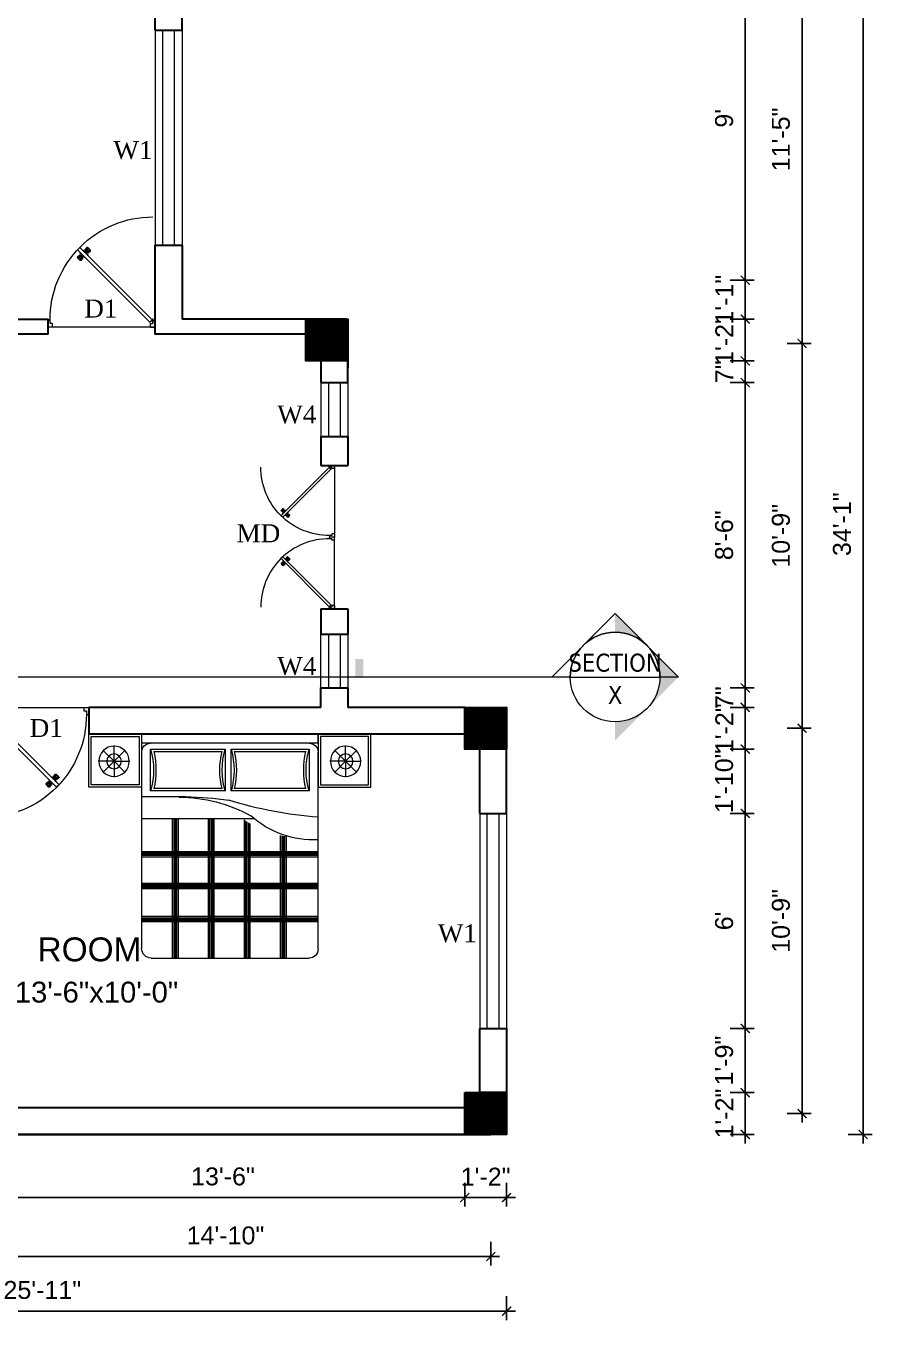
# Model space of a CAD drawing. Header units: inches. Extents: x 2681 to 17714, y 9074 to 11852.
# Drawn here: x 3156 to 3439.3, y 10664.3 to 11097.6 of the extents above; entities that cross this region are included whole.
import ezdxf
from ezdxf.enums import TextEntityAlignment as Align

# ---------------------------------------------------------------- set-up
doc = ezdxf.new("R2010")
doc.units = ezdxf.units.IN
doc.header["$MEASUREMENT"] = 0
doc.linetypes.add('HIDDEN2', pattern=[0.1875, 0.125, -0.0625])
for name, color, linetype, lineweight in [('A-FURN', 9, 'Continuous', 5), ('hatch-.09', 8, 'Continuous', 9), ('Label', 7, 'Continuous', 13), ('ns_DIMS', 1, 'Continuous', 0), ('ns_DIMS @ 1', 1, 'Continuous', 0), ('ns_TEXT', 7, 'Continuous', 13), ('PUERTAS', 7, 'Continuous', 9), ('Text', 7, 'Continuous', 13), ('WALL', 12, 'Continuous', 30), ('wall2', 1, 'Continuous', 15), ('windoow', 4, 'Continuous', 5)]:
    doc.layers.add(name, color=color, linetype=linetype, lineweight=lineweight)
doc.layers.add('furniture', color=253, linetype='Continuous')
doc.styles.add('arial 1000', font='arial.ttf')
doc.styles.add('dim', font='arial.ttf', dxfattribs={"height": 7})
doc.styles.get("Standard").update_dxf_attribs({"font": 'arial.ttf'})
doc.styles.add('Tahoma', font='tahoma.ttf')
doc.dimstyles.new("1-8'", dxfattribs={"dimtxt": 6, "dimasz": 3, "dimexe": 3, "dimexo": 6, "dimgap": 4, "dimtad": 1, "dimdec": 0, "dimzin": 0, "dimdsep": 46, "dimlunit": 4, "dimtxsty": 'arial 1000', "dimblk": 'ARCHTICK', "dimcen": 8, "dimdle": 3, "dimclrt": 7, "dimazin": 0, "dimtfac": 1, "dimtdec": 0, "dimtix": 1, "dimtmove": 2, "dimatfit": 3, "dimfxl": 5, "dimfxlon": 1, "dimarcsym": 0})

# ---------------------------------------------------------------- blocks, each defined once
blk = doc.blocks.new('A$C3AED30AC')
at = {"layer": 'A-FURN', "color": 147, "linetype": 'ByBlock'}
for p, q in [((0, 1532), (0, 1982)), ((0, 1982), (450, 1982)), ((450, 1982), (1950, 1982)), ((450, 1982), (450, 1532)), ((450, 1906), (450, 1982)), ((1950, 1982), (1950, 1532)), ((2400, 1982), (1950, 1982)), ((2400, 1532), (2400, 1982)), ((450, 1906), (1950, 1906)), ((450, 155), (450, 1830)), ((1950, 1830), (1950, 159)), ((450, 1532), (0, 1532)), ((1950, 1532), (2400, 1532)), ((1870, 79), (526, 79))]:
    blk.add_line(p, q, dxfattribs=at)
at = {"layer": 'A-FURN', "color": 8}
for p, q in [((20, 1552), (20, 1962)), ((20, 1962), (430, 1962)), ((430, 1962), (430, 1552)), ((1970, 1962), (1970, 1552)), ((2380, 1962), (1970, 1962)), ((2380, 1552), (2380, 1962)), ((430, 1552), (20, 1552)), ((1970, 1552), (2380, 1552))]:
    blk.add_line(p, q, dxfattribs=at)
at = {"layer": 'A-FURN', "color": 5, "linetype": 'ByBlock'}
for p, q in [((216, 1752), (216, 1887)), ((2184, 1752), (2184, 1887)), ((216, 1752), (121, 1847)), ((216, 1752), (311, 1847)), ((526, 1855), (526, 1500)), ((1189, 1855), (526, 1855)), ((1189, 1500), (1189, 1855)), ((1873, 1855), (1240, 1855)), ((1240, 1855), (1240, 1500)), ((1873, 1500), (1873, 1855)), ((2184, 1752), (2089, 1847)), ((2184, 1752), (2279, 1847)), ((216, 1752), (82, 1752)), ((216, 1752), (121, 1657)), ((216, 1752), (216, 1752)), ((216, 1752), (216, 1752)), ((216, 1752), (216, 1752)), ((216, 1752), (350, 1752)), ((216, 1752), (216, 1618)), ((216, 1752), (311, 1657)), ((2184, 1752), (2049, 1752)), ((2184, 1752), (2089, 1657)), ((2184, 1752), (2318, 1752)), ((2184, 1752), (2184, 1752)), ((2184, 1752), (2184, 1752)), ((2184, 1752), (2184, 1752)), ((2184, 1752), (2279, 1657)), ((2184, 1752), (2184, 1618)), ((526, 1500), (1189, 1500)), ((1240, 1500), (1873, 1500)), ((1574, 1449), (1950, 1449)), ((996, 1264), (1950, 1264))]:
    blk.add_line(p, q, dxfattribs=at)
at = {"layer": 'A-FURN', "color": 9}
for p, q in [((1163, 1835), (552, 1835)), ((1847, 1835), (1266, 1835)), ((552, 1520), (1163, 1520)), ((1266, 1520), (1847, 1520))]:
    blk.add_line(p, q, dxfattribs=at)
at = {"layer": 'A-FURN', "color": 8, "linetype": 'Continuous'}
for p, q in [((1030, 1223), (1030, 79)), ((1042, 1230), (1042, 79)), ((1054, 1237), (1054, 79)), ((1067, 1245), (1067, 79)), ((1079, 1253), (1079, 79)), ((1335, 1264), (1335, 79)), ((1347, 1264), (1347, 79)), ((1359, 1264), (1359, 79)), ((1372, 1264), (1372, 79)), ((1384, 1264), (1384, 79)), ((1640, 1264), (1640, 79)), ((1652, 1264), (1652, 79)), ((1664, 1264), (1664, 79)), ((1677, 1264), (1677, 79)), ((1689, 1264), (1689, 79)), ((722, 1115), (722, 79)), ((734, 1115), (734, 79)), ((746, 1115), (746, 79)), ((759, 1117), (759, 79)), ((771, 1120), (771, 79)), ((450, 983), (1950, 983)), ((450, 971), (1950, 971)), ((450, 959), (1950, 959)), ((450, 950), (1950, 950)), ((450, 938), (1950, 938)), ((450, 713), (1950, 713)), ((450, 701), (1950, 701)), ((450, 689), (1950, 689)), ((450, 680), (1950, 680)), ((450, 668), (1950, 668)), ((450, 431), (1950, 431)), ((450, 419), (1950, 419)), ((450, 407), (1950, 407)), ((450, 398), (1950, 398)), ((450, 386), (1950, 386))]:
    blk.add_line(p, q, dxfattribs=at)
at = {"layer": 'A-FURN', "color": 5, "linetype": 'ByBlock'}
for centre, radius in [((216, 1752), 129), ((2184, 1752), 129), ((216, 1752), 62.8), ((2184, 1752), 62.8)]:
    blk.add_circle(centre, radius, dxfattribs=at)
at = {"layer": 'A-FURN', "color": 147, "linetype": 'ByBlock'}
for centre, radius, start, end in [((526, 1830), 76.2, 90, 180), ((1873, 1830), 76.2, 0, 90), ((526, 155), 76.2, 180, 270), ((1870, 159), 80, 270, 0)]:
    blk.add_arc(centre, radius, start, end, dxfattribs=at)
at = {"layer": 'A-FURN', "color": 5, "linetype": 'ByBlock'}
for centre, radius, start, end in [((-83, 1677), 635, 343.7398, 16.2602), ((1799, 1677), 635, 163.7398, 196.2602), ((630, 1677), 635, 343.7398, 16.2602), ((2483, 1677), 635, 163.7398, 196.2602), ((1639, 177), 1271, 90.3564, 119.0389), ((1573, -870), 2319, 89.9801, 99.0312), ((194, 4689), 3422, 274.2889, 287.25), ((485, 1886), 803, 267.4969, 311.9132)]:
    blk.add_arc(centre, radius, start, end, dxfattribs=at)
at = {"layer": 'A-FURN', "color": 9}
for centre, start, end in [((-83, 1677), 346.0594, 13.9406), ((1799, 1677), 166.0594, 193.9406), ((630, 1677), 346.0594, 13.9406), ((2483, 1677), 166.0594, 193.9406)]:
    blk.add_arc(centre, 655, start, end, dxfattribs=at)
blk = doc.blocks.new('3ft')
at = {"layer": 'PUERTAS', "color": 2}
for p, q in [((1.01, 2.52), (25.23, 26.74)), ((21.99, 26.11), (21.98, 26.13)), ((26.05, 25.92), (25.23, 26.74)), ((26.05, 25.92), (1.77, 1.64)), ((25.42, 22.68), (25.43, 22.67)), ((0, 2.4), (0, 0)), ((0.72, 2.4), (0, 2.4)), ((1.6, 0), (0, 0)), ((0.72, 1.52), (0.72, 2.44)), ((0.8, 1.52), (0.72, 1.52)), ((0.8, 1.52), (0.8, 2.41)), ((0.8, 1.2), (0.8, 1.52)), ((1.6, 1.2), (0.8, 1.2)), ((1.57, 1.84), (0.94, 2.47)), ((1.63, 1.89), (0.97, 2.55)), ((1.63, 1.89), (1.57, 1.84)), ((1.77, 1.64), (1.57, 1.84)), ((1.6, 0), (1.6, 1.2)), ((34.4, 0), (34.4, 1.2)), ((34.4, 1.2), (35.2, 1.2)), ((34.4, 0), (36, 0)), ((35.2, 1.2), (35.2, 2.4)), ((35.2, 2.4), (36, 2.4)), ((36, 0), (36, 2.4))]:
    blk.add_line(p, q, dxfattribs=at)
at = {"layer": 'PUERTAS', "color": 1}
for p, q in [((21.67, 25.73), (22.17, 26.23)), ((21.7, 25.82), (22.14, 26.26)), ((22.58, 26.7), (22.14, 26.26)), ((22.67, 26.73), (22.17, 26.23)), ((22.61, 26.67), (22.58, 26.7)), ((23.45, 25.91), (22.79, 26.73)), ((22.49, 24.95), (21.67, 25.61)), ((21.73, 25.79), (21.7, 25.82)), ((22.6, 24.96), (23.02, 25.38)), ((22.61, 24.25), (22.92, 24.72)), ((22.62, 24.13), (22.61, 24.14)), ((22.7, 25.07), (22.71, 25.06)), ((22.82, 25.06), (23.08, 25.32)), ((22.94, 24.95), (22.83, 25.07)), ((22.92, 24.72), (22.92, 24.72)), ((22.93, 24.94), (23.19, 25.21)), ((22.93, 24.84), (22.93, 24.83)), ((23.44, 25.81), (23.02, 25.38)), ((23.34, 25.58), (23.08, 25.32)), ((23.46, 25.47), (23.19, 25.21)), ((23.33, 25.7), (23.34, 25.69)), ((23.45, 25.46), (23.33, 25.57)), ((23.44, 23.31), (23.45, 23.3)), ((23.56, 23.3), (24.03, 23.61)), ((23.57, 25.47), (23.57, 25.47)), ((24.15, 25.79), (23.68, 25.48)), ((23.68, 25.48), (23.68, 25.48)), ((24.03, 23.61), (24.03, 23.62)), ((24.14, 23.62), (24.14, 23.62)), ((24.25, 23.62), (24.51, 23.89)), ((24.27, 25.78), (24.26, 25.79)), ((24.26, 23.29), (24.69, 23.71)), ((24.26, 23.63), (24.37, 23.52)), ((24.26, 23.18), (24.92, 22.37)), ((24.37, 23.52), (24.63, 23.77)), ((24.37, 23.4), (24.37, 23.4)), ((24.78, 24.15), (24.51, 23.89)), ((24.89, 24.03), (24.63, 23.77)), ((25.11, 24.14), (24.69, 23.71)), ((24.77, 24.14), (24.88, 24.03)), ((24.79, 24.38), (24.78, 24.37)), ((24.78, 24.26), (24.78, 24.26)), ((25.1, 24.84), (24.79, 24.38)), ((25, 24.03), (25, 24.03)), ((25.04, 22.36), (25.54, 22.86)), ((25.09, 24.96), (25.1, 24.95)), ((25.1, 22.42), (25.13, 22.39)), ((25.13, 22.39), (25.57, 22.83)), ((25.22, 24.14), (26.03, 23.48)), ((26.04, 23.37), (25.54, 22.86)), ((26.01, 23.27), (25.57, 22.83)), ((25.98, 23.3), (26.01, 23.27))]:
    blk.add_line(p, q, dxfattribs=at)
at = {"layer": 'PUERTAS', "color": 8}
for p, q in [((22.13, 26.28), (21.98, 26.13)), ((22.88, 25.24), (22.01, 26.06)), ((22.13, 26.28), (22.27, 26.42)), ((22.29, 26.41), (22.27, 26.42)), ((23.16, 25.52), (22.34, 26.39)), ((23.3, 25.66), (22.5, 26.56)), ((23.41, 25.77), (22.65, 26.71)), ((23.46, 25.83), (22.72, 26.75)), ((22.57, 24.94), (21.65, 25.68)), ((22.63, 24.99), (21.69, 25.75)), ((22.74, 25.1), (21.84, 25.9)), ((22.69, 24.32), (23.02, 24.83)), ((22.95, 24.96), (22.84, 25.07)), ((22.98, 24.99), (22.86, 25.1)), ((23.03, 25.04), (22.91, 25.15)), ((22.91, 24.53), (23.1, 24.91)), ((23.11, 25.12), (22.99, 25.23)), ((23.13, 24.76), (23.18, 24.99)), ((23.28, 25.3), (23.17, 25.41)), ((23.36, 25.37), (23.25, 25.49)), ((23.31, 24.94), (23.28, 25.08)), ((23.41, 25.43), (23.3, 25.54)), ((23.46, 25.09), (23.32, 25.13)), ((23.44, 25.45), (23.33, 25.56)), ((23.64, 25.27), (23.41, 25.22)), ((23.87, 25.49), (23.49, 25.3)), ((24.08, 25.71), (23.57, 25.38)), ((23.63, 23.38), (24.14, 23.72)), ((23.84, 23.6), (24.22, 23.79)), ((24.07, 23.82), (24.3, 23.88)), ((24.25, 24), (24.39, 23.97)), ((24.25, 23.26), (24.99, 22.34)), ((24.27, 23.64), (24.38, 23.53)), ((24.3, 23.67), (24.41, 23.56)), ((24.3, 23.32), (25.06, 22.38)), ((24.35, 23.72), (24.46, 23.61)), ((24.4, 24.15), (24.43, 24.01)), ((24.41, 23.43), (25.2, 22.53)), ((24.43, 23.8), (24.54, 23.69)), ((24.58, 24.33), (24.52, 24.1)), ((24.55, 23.57), (25.37, 22.7)), ((24.6, 23.97), (24.72, 23.86)), ((24.8, 24.56), (24.61, 24.18)), ((25.02, 24.77), (24.68, 24.26)), ((24.68, 24.05), (24.79, 23.94)), ((24.73, 24.1), (24.85, 23.99)), ((24.76, 24.13), (24.87, 24.02)), ((24.83, 23.85), (25.7, 23.03)), ((24.97, 23.99), (25.87, 23.2)), ((25.08, 24.1), (26.02, 23.34)), ((25.14, 24.15), (26.06, 23.41)), ((25.58, 22.82), (25.43, 22.67)), ((25.58, 22.82), (25.73, 22.97)), ((25.72, 22.98), (25.73, 22.97)), ((0, 0), (36, 0))]:
    blk.add_line(p, q, dxfattribs=at)
at = {"layer": 'PUERTAS', "color": 2}
for radius in [0.155, 0.0752]:
    blk.add_circle((0.82, 2.56), radius, dxfattribs=at)
at = {"layer": 'PUERTAS', "color": 8}
blk.add_arc((0.82, 2.56), 34.38, 359.7285, 90.0333, dxfattribs=at)
at = {"layer": 'PUERTAS', "color": 1}
for centre, start, end in [((22.73, 26.68), 38.9236, 135), ((22.54, 25.01), 231.0764, 315), ((22.67, 24.2), 135, 225), ((22.77, 25.12), 225, 315), ((22.99, 24.89), 135, 219.7428), ((22.87, 24.78), 315, 39.7428), ((23.28, 25.63), 315, 45), ((23.39, 25.86), 315, 38.9236), ((23.51, 23.36), 225, 315), ((23.51, 25.41), 50.2572, 135), ((23.62, 25.53), 230.2572, 315), ((24.09, 23.56), 50.2572, 135), ((24.2, 23.68), 230.2572, 315), ((24.2, 25.73), 45, 135), ((24.32, 23.23), 135, 218.9236), ((24.42, 23.46), 135, 225), ((24.84, 24.31), 135, 219.7428), ((24.72, 24.21), 315, 39.7428), ((24.94, 23.98), 45, 135), ((24.98, 22.42), 218.9236, 315), ((25.04, 24.89), 315, 45), ((25.17, 24.08), 51.0764, 135), ((25.98, 23.42), 315, 51.0764)]:
    blk.add_arc(centre, 0.08, start, end, dxfattribs=at)
blk = doc.blocks.new('*U19')
at = {"color": 3}
blk.add_blockref('3ft', (0, 0), dxfattribs=at)
blk = doc.blocks.new('2ft6in')
at = {"layer": 'PUERTAS', "color": 2}
for p, q in [((0.84, 2.1), (21.02, 22.28)), ((18.33, 21.76), (18.31, 21.77)), ((21.71, 21.6), (21.02, 22.28)), ((21.71, 21.6), (1.47, 1.37)), ((21.18, 18.9), (21.2, 18.89)), ((0, 2), (0, 0)), ((0.6, 2), (0, 2)), ((1.33, 0), (0, 0)), ((0.6, 1.26), (0.6, 2.04)), ((0.67, 1.26), (0.6, 1.26)), ((0.67, 1.26), (0.67, 2.01)), ((0.67, 1), (0.67, 1.26)), ((1.33, 1), (0.67, 1)), ((1.31, 1.53), (0.79, 2.06)), ((1.36, 1.58), (0.81, 2.12)), ((1.36, 1.58), (1.31, 1.53)), ((1.47, 1.37), (1.31, 1.53)), ((1.33, 0), (1.33, 1)), ((28.67, 0), (28.67, 1)), ((28.67, 1), (29.33, 1)), ((28.67, 0), (30, 0)), ((29.33, 1), (29.33, 2)), ((29.33, 2), (30, 2)), ((30, 0), (30, 2))]:
    blk.add_line(p, q, dxfattribs=at)
at = {"layer": 'PUERTAS', "color": 1}
for p, q in [((18.06, 21.44), (18.48, 21.86)), ((18.08, 21.51), (18.45, 21.88)), ((18.82, 22.25), (18.45, 21.88)), ((18.9, 22.28), (18.48, 21.86)), ((18.84, 22.23), (18.82, 22.25)), ((19.54, 21.59), (18.99, 22.27)), ((18.74, 20.79), (18.06, 21.34)), ((18.11, 21.49), (18.08, 21.51)), ((18.83, 20.8), (19.18, 21.15)), ((18.84, 20.21), (19.1, 20.6)), ((18.85, 20.11), (18.84, 20.12)), ((18.92, 20.89), (18.93, 20.88)), ((19.02, 20.88), (19.24, 21.1)), ((19.12, 20.8), (19.03, 20.89)), ((19.1, 20.7), (19.11, 20.69)), ((19.1, 20.6), (19.1, 20.6)), ((19.11, 20.79), (19.33, 21.01)), ((19.54, 21.5), (19.18, 21.15)), ((19.45, 21.31), (19.24, 21.1)), ((19.55, 21.22), (19.33, 21.01)), ((19.45, 21.41), (19.45, 21.41)), ((19.54, 21.22), (19.45, 21.31)), ((19.53, 19.43), (19.54, 19.42)), ((19.64, 21.23), (19.64, 21.23)), ((19.64, 19.42), (20.02, 19.67)), ((19.74, 21.24), (19.73, 21.23)), ((20.12, 21.49), (19.74, 21.24)), ((20.02, 19.67), (20.03, 19.68)), ((20.12, 19.68), (20.12, 19.68)), ((20.21, 19.69), (20.43, 19.9)), ((20.22, 21.48), (20.22, 21.49)), ((20.22, 19.41), (20.57, 19.76)), ((20.22, 19.69), (20.31, 19.6)), ((20.22, 19.32), (20.76, 18.64)), ((20.31, 19.6), (20.52, 19.81)), ((20.31, 19.5), (20.31, 19.5)), ((20.65, 20.12), (20.43, 19.9)), ((20.74, 20.03), (20.52, 19.81)), ((20.93, 20.11), (20.57, 19.76)), ((20.64, 20.11), (20.73, 20.02)), ((20.66, 20.31), (20.65, 20.31)), ((20.65, 20.21), (20.65, 20.22)), ((20.91, 20.7), (20.66, 20.31)), ((20.84, 20.02), (20.83, 20.03)), ((20.86, 18.63), (21.28, 19.05)), ((20.91, 20.8), (20.91, 20.79)), ((20.91, 18.68), (20.94, 18.66)), ((20.94, 18.66), (21.31, 19.03)), ((21.02, 20.12), (21.7, 19.57)), ((21.7, 19.47), (21.28, 19.05)), ((21.67, 19.4), (21.31, 19.03)), ((21.65, 19.42), (21.67, 19.4))]:
    blk.add_line(p, q, dxfattribs=at)
at = {"layer": 'PUERTAS', "color": 8}
for p, q in [((18.44, 21.9), (18.31, 21.77)), ((19.07, 21.03), (18.34, 21.72)), ((18.44, 21.9), (18.56, 22.02)), ((18.58, 22.01), (18.56, 22.02)), ((19.3, 21.26), (18.61, 22)), ((19.42, 21.38), (18.75, 22.14)), ((19.51, 21.48), (18.88, 22.26)), ((19.55, 21.53), (18.93, 22.3)), ((18.81, 20.78), (18.04, 21.4)), ((18.86, 20.83), (18.08, 21.46)), ((18.95, 20.92), (18.2, 21.58)), ((18.91, 20.27), (19.19, 20.69)), ((19.13, 20.8), (19.03, 20.9)), ((19.15, 20.82), (19.05, 20.92)), ((19.09, 20.44), (19.25, 20.76)), ((19.19, 20.87), (19.1, 20.96)), ((19.25, 20.93), (19.16, 21.02)), ((19.28, 20.63), (19.32, 20.83)), ((19.4, 21.08), (19.31, 21.17)), ((19.47, 21.15), (19.38, 21.24)), ((19.43, 20.78), (19.4, 20.9)), ((19.51, 21.19), (19.42, 21.28)), ((19.55, 20.91), (19.43, 20.94)), ((19.53, 21.21), (19.44, 21.3)), ((19.7, 21.06), (19.51, 21.01)), ((19.89, 21.24), (19.58, 21.08)), ((20.07, 21.42), (19.64, 21.15)), ((19.69, 19.49), (20.12, 19.76)), ((19.87, 19.67), (20.18, 19.83)), ((20.06, 19.85), (20.25, 19.9)), ((20.21, 20), (20.33, 19.97)), ((20.21, 19.38), (20.83, 18.61)), ((20.23, 19.7), (20.32, 19.61)), ((20.25, 19.72), (20.34, 19.63)), ((20.25, 19.43), (20.88, 18.65)), ((20.29, 19.76), (20.38, 19.67)), ((20.33, 20.13), (20.36, 20.01)), ((20.34, 19.53), (21, 18.77)), ((20.36, 19.83), (20.45, 19.74)), ((20.48, 20.28), (20.44, 20.08)), ((20.46, 19.64), (21.14, 18.91)), ((20.5, 19.98), (20.6, 19.89)), ((20.67, 20.47), (20.51, 20.15)), ((20.85, 20.64), (20.57, 20.22)), ((20.57, 20.04), (20.66, 19.95)), ((20.61, 20.09), (20.7, 19.99)), ((20.63, 20.11), (20.72, 20.01)), ((20.69, 19.87), (21.42, 19.19)), ((20.81, 19.99), (21.56, 19.33)), ((20.9, 20.08), (21.68, 19.45)), ((20.95, 20.13), (21.72, 19.51)), ((21.32, 19.01), (21.2, 18.89)), ((21.32, 19.01), (21.44, 19.14)), ((21.43, 19.15), (21.44, 19.14)), ((0, 0), (30, 0))]:
    blk.add_line(p, q, dxfattribs=at)
at = {"layer": 'PUERTAS', "color": 2}
for radius in [0.129, 0.0627]:
    blk.add_circle((0.68, 2.14), radius, dxfattribs=at)
at = {"layer": 'PUERTAS', "color": 8}
blk.add_arc((0.68, 2.14), 28.65, 359.7285, 90.0333, dxfattribs=at)
at = {"layer": 'PUERTAS', "color": 1}
for centre, start, end in [((18.94, 22.23), 38.9236, 135), ((18.78, 20.84), 231.0764, 315), ((18.89, 20.16), 135, 225), ((18.97, 20.93), 225, 315), ((19.16, 20.74), 135, 219.7428), ((19.06, 20.65), 315, 39.7428), ((19.4, 21.36), 315, 45), ((19.49, 21.55), 315, 38.9236), ((19.59, 19.47), 225, 315), ((19.6, 21.18), 50.2572, 135), ((19.68, 21.28), 230.2572, 315), ((20.07, 19.63), 50.2572, 135), ((20.17, 21.44), 45, 135), ((20.16, 19.73), 230.2572, 315), ((20.27, 19.36), 135, 218.9236), ((20.35, 19.55), 135, 225), ((20.7, 20.26), 135, 219.7428), ((20.6, 20.17), 315, 39.7428), ((20.78, 19.98), 45, 135), ((20.82, 18.68), 218.9236, 315), ((20.87, 20.75), 315, 45), ((20.98, 20.07), 51.0764, 135), ((21.65, 19.52), 315, 51.0764)]:
    blk.add_arc(centre, 0.0667, start, end, dxfattribs=at)
blk = doc.blocks.new('*U20')
at = {"color": 3, "xscale": -1}
blk.add_blockref('2ft6in', (42, 0), dxfattribs=at)
blk = doc.blocks.new('_ArchTick')
at = {"color": 0, "const_width": 0.15}
blk.add_lwpolyline([(-0.5, -0.5), (0.5, 0.5)], dxfattribs=at)
blk = doc.blocks.new('*D501')
at = {"layer": 'Defpoints', "color": 0, "transparency": 16777216}
for p in [(3316.93, 10740.48), (3396.83, 10740.48), (3316.93, 10726.48)]:
    blk.add_point(p, dxfattribs=at)
at = {"layer": 'ns_DIMS', "color": 0, "lineweight": -2, "transparency": 16777216}
for p, q in [((3396.83, 10740.48), (3396.83, 10743.48)), ((3391.83, 10740.48), (3399.83, 10740.48)), ((3396.83, 10726.48), (3396.83, 10740.48)), ((3391.83, 10726.48), (3399.83, 10726.48)), ((3396.83, 10726.48), (3396.83, 10723.48))]:
    blk.add_line(p, q, dxfattribs=at)
at = {"layer": 'ns_DIMS', "color": 0, "lineweight": -2, "transparency": 16777216, "xscale": 3, "yscale": 3, "zscale": 3}
for p, rotation in [((3396.83, 10740.48), 270), ((3396.83, 10726.48), 90)]:
    blk.add_blockref('_ArchTick', p, dxfattribs=dict(at, rotation=rotation))
at = {"layer": 'ns_DIMS', "color": 7, "transparency": 16777216, "insert": (3389.82, 10733.48), "char_height": 6, "attachment_point": 5, "rotation": 90, "style": 'arial 1000'}
blk.add_mtext('1\'-2"', dxfattribs=at)
blk = doc.blocks.new('*D502')
at = {"layer": 'Defpoints', "color": 0, "transparency": 16777216}
for p in [(3316.93, 10761.97), (3396.83, 10761.97), (3316.93, 10740.48)]:
    blk.add_point(p, dxfattribs=at)
at = {"layer": 'ns_DIMS', "color": 0, "lineweight": -2, "transparency": 16777216}
for p, q in [((3396.83, 10761.97), (3396.83, 10764.97)), ((3391.83, 10761.97), (3399.83, 10761.97)), ((3396.83, 10740.48), (3396.83, 10761.97)), ((3391.83, 10740.48), (3399.83, 10740.48)), ((3396.83, 10740.48), (3396.83, 10737.48))]:
    blk.add_line(p, q, dxfattribs=at)
at = {"layer": 'ns_DIMS', "color": 0, "lineweight": -2, "transparency": 16777216, "xscale": 3, "yscale": 3, "zscale": 3}
for p, rotation in [((3396.83, 10761.97), 270), ((3396.83, 10740.48), 90)]:
    blk.add_blockref('_ArchTick', p, dxfattribs=dict(at, rotation=rotation))
at = {"layer": 'ns_DIMS', "color": 7, "transparency": 16777216, "insert": (3389.77, 10751.22), "char_height": 6, "attachment_point": 5, "rotation": 90, "style": 'arial 1000'}
blk.add_mtext('1\'-9"', dxfattribs=at)
blk = doc.blocks.new('*D503')
at = {"layer": 'Defpoints', "color": 0, "transparency": 16777216}
for p in [(3316.93, 10833.97), (3396.83, 10833.97), (3316.93, 10761.97)]:
    blk.add_point(p, dxfattribs=at)
at = {"layer": 'ns_DIMS', "color": 0, "lineweight": -2, "transparency": 16777216}
for p, q in [((3391.83, 10833.97), (3399.83, 10833.97)), ((3396.83, 10758.97), (3396.83, 10836.97)), ((3391.83, 10761.97), (3399.83, 10761.97))]:
    blk.add_line(p, q, dxfattribs=at)
at = {"layer": 'ns_DIMS', "color": 0, "lineweight": -2, "transparency": 16777216, "xscale": 3, "yscale": 3, "zscale": 3}
for p, rotation in [((3396.83, 10833.97), 90), ((3396.83, 10761.97), 270)]:
    blk.add_blockref('_ArchTick', p, dxfattribs=dict(at, rotation=rotation))
at = {"layer": 'ns_DIMS', "color": 7, "transparency": 16777216, "insert": (3389.77, 10797.97), "char_height": 6, "attachment_point": 5, "rotation": 90, "style": 'arial 1000'}
blk.add_mtext("6'", dxfattribs=at)
blk = doc.blocks.new('*D504')
at = {"layer": 'Defpoints', "color": 0, "transparency": 16777216}
for p in [(3316.93, 10855.48), (3396.83, 10855.48), (3316.93, 10833.97)]:
    blk.add_point(p, dxfattribs=at)
at = {"layer": 'ns_DIMS', "color": 0, "lineweight": -2, "transparency": 16777216}
for p, q in [((3391.83, 10855.48), (3399.83, 10855.48)), ((3396.83, 10855.48), (3396.83, 10858.48)), ((3396.83, 10833.97), (3396.83, 10855.48)), ((3391.83, 10833.97), (3399.83, 10833.97)), ((3396.83, 10833.97), (3396.83, 10830.97))]:
    blk.add_line(p, q, dxfattribs=at)
at = {"layer": 'ns_DIMS', "color": 0, "lineweight": -2, "transparency": 16777216, "xscale": 3, "yscale": 3, "zscale": 3}
for p, rotation in [((3396.83, 10855.48), 270), ((3396.83, 10833.97), 90)]:
    blk.add_blockref('_ArchTick', p, dxfattribs=dict(at, rotation=rotation))
at = {"layer": 'ns_DIMS', "color": 7, "transparency": 16777216, "insert": (3389.77, 10844.72), "char_height": 6, "attachment_point": 5, "rotation": 90, "style": 'arial 1000'}
blk.add_mtext('1\'-10"', dxfattribs=at)
blk = doc.blocks.new('*D505')
at = {"layer": 'Defpoints', "color": 0, "transparency": 16777216}
for p in [(3316.93, 10869.48), (3396.83, 10869.48), (3316.93, 10855.48)]:
    blk.add_point(p, dxfattribs=at)
at = {"layer": 'ns_DIMS', "color": 0, "lineweight": -2, "transparency": 16777216}
for p, q in [((3396.83, 10869.48), (3396.83, 10872.48)), ((3391.83, 10869.48), (3399.83, 10869.48)), ((3396.83, 10855.48), (3396.83, 10869.48)), ((3391.83, 10855.48), (3399.83, 10855.48)), ((3396.83, 10855.48), (3396.83, 10852.48))]:
    blk.add_line(p, q, dxfattribs=at)
at = {"layer": 'ns_DIMS', "color": 0, "lineweight": -2, "transparency": 16777216, "xscale": 3, "yscale": 3, "zscale": 3}
for p, rotation in [((3396.83, 10869.48), 270), ((3396.83, 10855.48), 90)]:
    blk.add_blockref('_ArchTick', p, dxfattribs=dict(at, rotation=rotation))
at = {"layer": 'ns_DIMS', "color": 7, "transparency": 16777216, "insert": (3389.82, 10862.48), "char_height": 6, "attachment_point": 5, "rotation": 90, "style": 'arial 1000'}
blk.add_mtext('1\'-2"', dxfattribs=at)
blk = doc.blocks.new('*D506')
at = {"layer": 'Defpoints', "color": 0, "transparency": 16777216}
for p in [(3263.78, 10875.99), (3396.83, 10875.99), (3316.93, 10869.48)]:
    blk.add_point(p, dxfattribs=at)
at = {"layer": 'ns_DIMS', "color": 0, "lineweight": -2, "transparency": 16777216}
for p, q in [((3396.83, 10875.99), (3396.83, 10878.99)), ((3391.83, 10875.99), (3399.83, 10875.99)), ((3396.83, 10869.48), (3396.83, 10875.99)), ((3391.83, 10869.48), (3399.83, 10869.48)), ((3396.83, 10869.48), (3396.83, 10866.48))]:
    blk.add_line(p, q, dxfattribs=at)
at = {"layer": 'ns_DIMS', "color": 0, "lineweight": -2, "transparency": 16777216, "xscale": 3, "yscale": 3, "zscale": 3}
for p, rotation in [((3396.83, 10875.99), 270), ((3396.83, 10869.48), 90)]:
    blk.add_blockref('_ArchTick', p, dxfattribs=dict(at, rotation=rotation))
at = {"layer": 'ns_DIMS', "color": 7, "transparency": 16777216, "insert": (3389.83, 10872.73), "char_height": 6, "attachment_point": 5, "rotation": 90, "style": 'arial 1000'}
blk.add_mtext('7"', dxfattribs=at)
blk = doc.blocks.new('*D507')
at = {"layer": 'Defpoints', "color": 0, "transparency": 16777216}
for p in [(3263.78, 10978.2), (3396.83, 10978.2), (3263.78, 10875.99)]:
    blk.add_point(p, dxfattribs=at)
at = {"layer": 'ns_DIMS', "color": 0, "lineweight": -2, "transparency": 16777216}
for p, q in [((3396.83, 10872.99), (3396.83, 10981.2)), ((3391.83, 10978.2), (3399.83, 10978.2)), ((3391.83, 10875.99), (3399.83, 10875.99))]:
    blk.add_line(p, q, dxfattribs=at)
at = {"layer": 'ns_DIMS', "color": 0, "lineweight": -2, "transparency": 16777216, "xscale": 3, "yscale": 3, "zscale": 3}
for p, rotation in [((3396.83, 10978.2), 90), ((3396.83, 10875.99), 270)]:
    blk.add_blockref('_ArchTick', p, dxfattribs=dict(at, rotation=rotation))
at = {"layer": 'ns_DIMS', "color": 7, "transparency": 16777216, "insert": (3389.77, 10927.09), "char_height": 6, "attachment_point": 5, "rotation": 90, "style": 'arial 1000'}
blk.add_mtext('8\'-6"', dxfattribs=at)
blk = doc.blocks.new('*D508')
at = {"layer": 'Defpoints', "color": 0, "transparency": 16777216}
for p in [(3263.78, 10985.48), (3396.83, 10985.48), (3263.78, 10978.2)]:
    blk.add_point(p, dxfattribs=at)
at = {"layer": 'ns_DIMS', "color": 0, "lineweight": -2, "transparency": 16777216}
for p, q in [((3391.83, 10985.48), (3399.83, 10985.48)), ((3396.83, 10985.48), (3396.83, 10988.48)), ((3396.83, 10978.2), (3396.83, 10985.48)), ((3391.83, 10978.2), (3399.83, 10978.2)), ((3396.83, 10978.2), (3396.83, 10975.2))]:
    blk.add_line(p, q, dxfattribs=at)
at = {"layer": 'ns_DIMS', "color": 0, "lineweight": -2, "transparency": 16777216, "xscale": 3, "yscale": 3, "zscale": 3}
for p, rotation in [((3396.83, 10985.48), 270), ((3396.83, 10978.2), 90)]:
    blk.add_blockref('_ArchTick', p, dxfattribs=dict(at, rotation=rotation))
at = {"layer": 'ns_DIMS', "color": 7, "transparency": 16777216, "insert": (3389.83, 10981.84), "char_height": 6, "attachment_point": 5, "rotation": 90, "style": 'arial 1000'}
blk.add_mtext('7"', dxfattribs=at)
blk = doc.blocks.new('*D509')
at = {"layer": 'Defpoints', "color": 0, "transparency": 16777216}
for p in [(3263.78, 10999.48), (3396.83, 10999.48), (3263.78, 10985.48)]:
    blk.add_point(p, dxfattribs=at)
at = {"layer": 'ns_DIMS', "color": 0, "lineweight": -2, "transparency": 16777216}
for p, q in [((3396.83, 10999.48), (3396.83, 11002.48)), ((3391.83, 10999.48), (3399.83, 10999.48)), ((3396.83, 10985.48), (3396.83, 10999.48)), ((3391.83, 10985.48), (3399.83, 10985.48)), ((3396.83, 10985.48), (3396.83, 10982.48))]:
    blk.add_line(p, q, dxfattribs=at)
at = {"layer": 'ns_DIMS', "color": 0, "lineweight": -2, "transparency": 16777216, "xscale": 3, "yscale": 3, "zscale": 3}
for p, rotation in [((3396.83, 10999.48), 270), ((3396.83, 10985.48), 90)]:
    blk.add_blockref('_ArchTick', p, dxfattribs=dict(at, rotation=rotation))
at = {"layer": 'ns_DIMS', "color": 7, "transparency": 16777216, "insert": (3389.82, 10992.48), "char_height": 6, "attachment_point": 5, "rotation": 90, "style": 'arial 1000'}
blk.add_mtext('1\'-2"', dxfattribs=at)
blk = doc.blocks.new('*D510')
at = {"layer": 'Defpoints', "color": 0, "transparency": 16777216}
for p in [(3208.33, 11012.48), (3396.83, 11012.48), (3263.78, 10999.48)]:
    blk.add_point(p, dxfattribs=at)
at = {"layer": 'ns_DIMS', "color": 0, "lineweight": -2, "transparency": 16777216}
for p, q in [((3396.83, 11012.48), (3396.83, 11015.48)), ((3391.83, 11012.48), (3399.83, 11012.48)), ((3396.83, 10999.48), (3396.83, 11012.48)), ((3391.83, 10999.48), (3399.83, 10999.48)), ((3396.83, 10999.48), (3396.83, 10996.48))]:
    blk.add_line(p, q, dxfattribs=at)
at = {"layer": 'ns_DIMS', "color": 0, "lineweight": -2, "transparency": 16777216, "xscale": 3, "yscale": 3, "zscale": 3}
for p, rotation in [((3396.83, 11012.48), 270), ((3396.83, 10999.48), 90)]:
    blk.add_blockref('_ArchTick', p, dxfattribs=dict(at, rotation=rotation))
at = {"layer": 'ns_DIMS', "color": 7, "transparency": 16777216, "insert": (3389.82, 11005.98), "char_height": 6, "attachment_point": 5, "rotation": 90, "style": 'arial 1000'}
blk.add_mtext('1\'-1"', dxfattribs=at)
blk = doc.blocks.new('*D511')
at = {"layer": 'Defpoints', "color": 0, "transparency": 16777216}
for p in [(3208.33, 11120.93), (3396.83, 11120.93), (3208.33, 11012.48)]:
    blk.add_point(p, dxfattribs=at)
at = {"layer": 'ns_DIMS', "color": 0, "lineweight": -2, "transparency": 16777216}
for p, q in [((3396.83, 11009.48), (3396.83, 11123.93)), ((3391.83, 11120.93), (3399.83, 11120.93)), ((3391.83, 11012.48), (3399.83, 11012.48))]:
    blk.add_line(p, q, dxfattribs=at)
at = {"layer": 'ns_DIMS', "color": 0, "lineweight": -2, "transparency": 16777216, "xscale": 3, "yscale": 3, "zscale": 3}
for p, rotation in [((3396.83, 11120.93), 90), ((3396.83, 11012.48), 270)]:
    blk.add_blockref('_ArchTick', p, dxfattribs=dict(at, rotation=rotation))
at = {"layer": 'ns_DIMS', "color": 7, "transparency": 16777216, "insert": (3389.77, 11066.7), "char_height": 6, "attachment_point": 5, "rotation": 90, "style": 'arial 1000'}
blk.add_mtext("9'", dxfattribs=at)
blk = doc.blocks.new('*D513')
at = {"layer": 'Defpoints', "color": 0, "transparency": 16777216}
for p in [(3208.33, 11127.93), (3263.78, 10991.34), (3415.85, 10991.34)]:
    blk.add_point(p, dxfattribs=at)
at = {"layer": 'ns_DIMS', "color": 0, "lineweight": -2, "transparency": 16777216}
for p, q in [((3410.85, 11127.93), (3418.85, 11127.93)), ((3415.85, 11130.93), (3415.85, 10988.34)), ((3410.85, 10991.34), (3418.85, 10991.34))]:
    blk.add_line(p, q, dxfattribs=at)
at = {"layer": 'ns_DIMS', "color": 0, "lineweight": -2, "transparency": 16777216, "xscale": 3, "yscale": 3, "zscale": 3}
for p, rotation in [((3415.85, 11127.93), 90), ((3415.85, 10991.34), 270)]:
    blk.add_blockref('_ArchTick', p, dxfattribs=dict(at, rotation=rotation))
at = {"layer": 'ns_DIMS', "color": 7, "transparency": 16777216, "insert": (3408.78, 11059.63), "char_height": 6, "attachment_point": 5, "rotation": 90, "style": 'arial 1000'}
blk.add_mtext('11\'-5"', dxfattribs=at)
blk = doc.blocks.new('*D514')
at = {"layer": 'Defpoints', "color": 0, "transparency": 16777216}
for p in [(3263.78, 10991.34), (3316.93, 10862.48), (3415.85, 10862.48)]:
    blk.add_point(p, dxfattribs=at)
at = {"layer": 'ns_DIMS', "color": 0, "lineweight": -2, "transparency": 16777216}
for p, q in [((3415.85, 10994.34), (3415.85, 10859.48)), ((3410.85, 10991.34), (3418.85, 10991.34)), ((3410.85, 10862.48), (3418.85, 10862.48))]:
    blk.add_line(p, q, dxfattribs=at)
at = {"layer": 'ns_DIMS', "color": 0, "lineweight": -2, "transparency": 16777216, "xscale": 3, "yscale": 3, "zscale": 3}
for p, rotation in [((3415.85, 10991.34), 90), ((3415.85, 10862.48), 270)]:
    blk.add_blockref('_ArchTick', p, dxfattribs=dict(at, rotation=rotation))
at = {"layer": 'ns_DIMS', "color": 7, "transparency": 16777216, "insert": (3408.78, 10926.91), "char_height": 6, "attachment_point": 5, "rotation": 90, "style": 'arial 1000'}
blk.add_mtext('10\'-9"', dxfattribs=at)
blk = doc.blocks.new('*D515')
at = {"layer": 'Defpoints', "color": 0, "transparency": 16777216}
for p in [(3316.93, 10862.48), (3316.93, 10733.48), (3415.85, 10733.48)]:
    blk.add_point(p, dxfattribs=at)
at = {"layer": 'ns_DIMS', "color": 0, "lineweight": -2, "transparency": 16777216}
for p, q in [((3415.85, 10865.48), (3415.85, 10730.48)), ((3410.85, 10862.48), (3418.85, 10862.48)), ((3410.85, 10733.48), (3418.85, 10733.48))]:
    blk.add_line(p, q, dxfattribs=at)
at = {"layer": 'ns_DIMS', "color": 0, "lineweight": -2, "transparency": 16777216, "xscale": 3, "yscale": 3, "zscale": 3}
for p, rotation in [((3415.85, 10862.48), 90), ((3415.85, 10733.48), 270)]:
    blk.add_blockref('_ArchTick', p, dxfattribs=dict(at, rotation=rotation))
at = {"layer": 'ns_DIMS', "color": 7, "transparency": 16777216, "insert": (3408.78, 10797.98), "char_height": 6, "attachment_point": 5, "rotation": 90, "style": 'arial 1000'}
blk.add_mtext('10\'-9"', dxfattribs=at)
blk = doc.blocks.new('*D438')
at = {"layer": 'Defpoints', "color": 0, "transparency": 16777216}
for p in [(3208.33, 11135.12), (3436.29, 11135.12), (3316.93, 10726.48)]:
    blk.add_point(p, dxfattribs=at)
at = {"layer": 'ns_DIMS', "color": 0, "lineweight": -2, "transparency": 16777216}
for p, q in [((3436.29, 10723.48), (3436.29, 11138.12)), ((3431.29, 11135.12), (3439.29, 11135.12)), ((3431.29, 10726.48), (3439.29, 10726.48))]:
    blk.add_line(p, q, dxfattribs=at)
at = {"layer": 'ns_DIMS', "color": 0, "lineweight": -2, "transparency": 16777216, "xscale": 3, "yscale": 3, "zscale": 3}
for p, rotation in [((3436.29, 11135.12), 90), ((3436.29, 10726.48), 270)]:
    blk.add_blockref('_ArchTick', p, dxfattribs=dict(at, rotation=rotation))
at = {"layer": 'ns_DIMS', "color": 7, "transparency": 16777216, "insert": (3429.22, 10930.8), "char_height": 6, "attachment_point": 5, "rotation": 90, "style": 'arial 1000'}
blk.add_mtext('34\'-1"', dxfattribs=at)
blk = doc.blocks.new('*D519')
at = {"layer": 'Defpoints', "color": 0, "transparency": 16777216}
for p in [(3141.07, 10726.48), (3302.93, 10726.48), (3302.93, 10705.34)]:
    blk.add_point(p, dxfattribs=at)
at = {"layer": 'ns_DIMS', "color": 0, "lineweight": -2, "transparency": 16777216}
for p, q in [((3141.07, 10710.34), (3141.07, 10702.34)), ((3302.93, 10710.34), (3302.93, 10702.34)), ((3138.07, 10705.34), (3305.93, 10705.34))]:
    blk.add_line(p, q, dxfattribs=at)
at = {"layer": 'ns_DIMS', "color": 0, "lineweight": -2, "transparency": 16777216, "xscale": 3, "yscale": 3, "zscale": 3, "rotation": 180}
blk.add_blockref('_ArchTick', (3141.07, 10705.34), dxfattribs=at)
at = {"layer": 'ns_DIMS', "color": 0, "lineweight": -2, "transparency": 16777216, "xscale": 3, "yscale": 3, "zscale": 3}
blk.add_blockref('_ArchTick', (3302.93, 10705.34), dxfattribs=at)
at = {"layer": 'ns_DIMS', "color": 7, "transparency": 16777216, "insert": (3222, 10712.4), "char_height": 6, "attachment_point": 5, "style": 'arial 1000'}
blk.add_mtext('13\'-6"', dxfattribs=at)
blk = doc.blocks.new('*D520')
at = {"layer": 'Defpoints', "color": 0, "transparency": 16777216}
for p in [(3302.93, 10726.48), (3316.93, 10726.48), (3316.93, 10705.34)]:
    blk.add_point(p, dxfattribs=at)
at = {"layer": 'ns_DIMS', "color": 0, "lineweight": -2, "transparency": 16777216}
for p, q in [((3302.93, 10710.34), (3302.93, 10702.34)), ((3316.93, 10710.34), (3316.93, 10702.34)), ((3302.93, 10705.34), (3299.93, 10705.34)), ((3302.93, 10705.34), (3316.93, 10705.34)), ((3316.93, 10705.34), (3319.93, 10705.34))]:
    blk.add_line(p, q, dxfattribs=at)
at = {"layer": 'ns_DIMS', "color": 0, "lineweight": -2, "transparency": 16777216, "xscale": 3, "yscale": 3, "zscale": 3}
blk.add_blockref('_ArchTick', (3302.93, 10705.34), dxfattribs=at)
at = {"layer": 'ns_DIMS', "color": 0, "lineweight": -2, "transparency": 16777216, "xscale": 3, "yscale": 3, "zscale": 3, "rotation": 180}
blk.add_blockref('_ArchTick', (3316.93, 10705.34), dxfattribs=at)
at = {"layer": 'ns_DIMS', "color": 7, "transparency": 16777216, "insert": (3309.93, 10712.35), "char_height": 6, "attachment_point": 5, "style": 'arial 1000'}
blk.add_mtext('1\'-2"', dxfattribs=at)
blk = doc.blocks.new('*D522')
at = {"layer": 'Defpoints', "color": 0, "transparency": 16777216}
for p in [(3134.07, 10726.48), (3311.61, 10726.48), (3311.61, 10685.58)]:
    blk.add_point(p, dxfattribs=at)
at = {"layer": 'ns_DIMS', "color": 0, "lineweight": -2, "transparency": 16777216}
for p, q in [((3134.07, 10690.58), (3134.07, 10682.58)), ((3311.61, 10690.58), (3311.61, 10682.58)), ((3131.07, 10685.58), (3314.61, 10685.58))]:
    blk.add_line(p, q, dxfattribs=at)
at = {"layer": 'ns_DIMS', "color": 0, "lineweight": -2, "transparency": 16777216, "xscale": 3, "yscale": 3, "zscale": 3, "rotation": 180}
blk.add_blockref('_ArchTick', (3134.07, 10685.58), dxfattribs=at)
at = {"layer": 'ns_DIMS', "color": 0, "lineweight": -2, "transparency": 16777216, "xscale": 3, "yscale": 3, "zscale": 3}
blk.add_blockref('_ArchTick', (3311.61, 10685.58), dxfattribs=at)
at = {"layer": 'ns_DIMS', "color": 7, "transparency": 16777216, "insert": (3222.84, 10692.64), "char_height": 6, "attachment_point": 5, "style": 'arial 1000'}
blk.add_mtext('14\'-10"', dxfattribs=at)
blk = doc.blocks.new('*D440')
at = {"layer": 'Defpoints', "color": 0, "transparency": 16777216}
for p in [(3006.16, 10726.48), (3316.93, 10726.48), (3316.93, 10667.32)]:
    blk.add_point(p, dxfattribs=at)
at = {"layer": 'ns_DIMS', "color": 0, "lineweight": -2, "transparency": 16777216}
for p, q in [((3006.16, 10672.32), (3006.16, 10664.32)), ((3316.93, 10672.32), (3316.93, 10664.32)), ((3003.16, 10667.32), (3319.93, 10667.32))]:
    blk.add_line(p, q, dxfattribs=at)
at = {"layer": 'ns_DIMS', "color": 0, "lineweight": -2, "transparency": 16777216, "xscale": 3, "yscale": 3, "zscale": 3, "rotation": 180}
blk.add_blockref('_ArchTick', (3006.16, 10667.32), dxfattribs=at)
at = {"layer": 'ns_DIMS', "color": 0, "lineweight": -2, "transparency": 16777216, "xscale": 3, "yscale": 3, "zscale": 3}
blk.add_blockref('_ArchTick', (3316.93, 10667.32), dxfattribs=at)
at = {"layer": 'ns_DIMS', "color": 7, "transparency": 16777216, "insert": (3161.54, 10674.38), "char_height": 6, "attachment_point": 5, "style": 'arial 1000'}
blk.add_mtext('25\'-11"', dxfattribs=at)
blk = doc.blocks.new('*U392')
h = blk.add_hatch(color=256)
edge = h.paths.add_edge_path()
edge.add_line((0, 0.3125), (0, 0.4419))
edge.add_line((0, 0.4419), (0.4419, 0))
edge.add_line((0.4419, 0), (0, -0.4419))
edge.add_line((0, -0.4419), (0, -0.3125))
edge.add_arc((0, 0), 0.3125, 270, 450)
blk.add_hatch(color=256).paths.add_polyline_path([(-1.8125, 0.125), (-1.7566, 0.125), (-1.7566, 0), (-1.8125, 0)])
at = {"linetype": 'HIDDEN2', "ltscale": 100}
blk.add_line((-0.3125, 0), (-7.7473, 0), dxfattribs=at)
blk.add_line((-0.3125, 0), (0.3125, 0))
blk.add_lwpolyline([(-0.3125, 0), (-0.4419, 0), (0, 0.4419), (0.4419, 0), (0.3125, 0, 1)], format="xyb", close=True)
blk.add_lwpolyline([(-7.7473, 0.125), (-7.6914, 0.125), (-7.6914, 0), (-7.7473, 0)], close=True)
blk.add_circle((0, 0), 0.3125)
at = {"style": 'Tahoma', "flags": 8}
blk.add_attdef('VIEWNUMBER', text='', height=0.125, dxfattribs=at).set_placement((0, 0), align=Align.BOTTOM_CENTER)
blk.add_attdef('SHEETNUMBER', text='', height=0.125, dxfattribs=at).set_placement((0, -0.0625), align=Align.TOP_CENTER)

msp = doc.modelspace()

# ---------------------------------------------------------------- hatches: boundary and pattern name
at = {"layer": 'hatch-.09'}
h = msp.add_hatch(dxfattribs=at)
h.set_pattern_fill('ANSI31', color=256)
h.set_pattern_definition([(45, (-12182.6071, 10709.33713), (-0.0883883476, 0.0883883476), [])])
h.paths.add_polyline_path([(3263.78, 10999.48), (3249.78, 10999.48), (3249.78, 10985.48), (3263.78, 10985.48)])
h = msp.add_hatch(dxfattribs=at)
h.set_pattern_fill('ANSI31', color=256)
h.set_pattern_definition([(45, (-12129.46154, 10579.33713), (-0.0883883476, 0.0883883476), [])])
h.paths.add_polyline_path([(3316.93, 10869.48), (3302.93, 10869.48), (3302.93, 10855.48), (3316.93, 10855.48)])
h = msp.add_hatch(dxfattribs=at)
h.set_pattern_fill('ANSI31', color=256)
h.set_pattern_definition([(45, (-12129.46154, 10450.33713), (-0.0883883476, 0.0883883476), [])])
h.paths.add_polyline_path([(3316.93, 10740.48), (3302.93, 10740.48), (3302.93, 10726.48), (3316.93, 10726.48)])

# ---------------------------------------------------------------- linework, layer by layer
at = {"layer": 'WALL'}
for p, q in [((3208.33, 11096.2), (3208.33, 11131.7)), ((3199.33, 11096.2), (3199.33, 11120.93)), ((3199.33, 11096.2), (3208.33, 11096.2)), ((3263.37, 10999.48), (3208.33, 10999.48)), ((3263.78, 10999.48), (3263.78, 10983.2)), ((3249.37, 10994.43), (3199.33, 10994.43)), ((3254.78, 10978.2), (3263.78, 10978.2)), ((3254.78, 10960.2), (3254.78, 10950.48)), ((3254.78, 10960.2), (3263.78, 10960.2)), ((3263.78, 10960.2), (3263.78, 10950.48)), ((3254.78, 10950.48), (3263.78, 10950.48)), ((3254.78, 10902.48), (3254.78, 10893.99)), ((3254.78, 10902.48), (3263.78, 10902.48)), ((3263.78, 10902.48), (3263.78, 10893.99)), ((3254.78, 10893.99), (3263.78, 10893.99)), ((3254.78, 10875.99), (3263.78, 10875.99)), ((3254.78, 10875.99), (3263.78, 10875.99)), ((3254.78, 10869.39), (3254.78, 10875.99)), ((3263.78, 10875.99), (3263.78, 10869.48)), ((3254.78, 10869.39), (3177.07, 10869.48)), ((3177.07, 10869.48), (3177.07, 10860.48)), ((3302.93, 10869.48), (3263.78, 10869.48)), ((3316.93, 10833.97), (3316.93, 10869.48)), ((3302.93, 10860.48), (3177.07, 10860.48)), ((3307.93, 10833.97), (3307.93, 10855.48)), ((3307.93, 10833.97), (3316.93, 10833.97)), ((3138.82, 10735.48), (3298.43, 10735.48)), ((3138.82, 10735.48), (3302.93, 10735.48)), ((3316.93, 10726.48), (3006.16, 10726.48)), ((3064.4, 10726.48), (3311.61, 10726.48))]:
    msp.add_line(p, q, dxfattribs=at)
msp.add_lwpolyline([(3208.33, 10994.43), (3199.33, 10994.43), (3199.33, 11024.2), (3208.33, 11024.2), (3208.33, 10999.48)], dxfattribs=at)
for points in [[(3141.07, 10999.48), (3163.33, 10999.48), (3163.33, 10994.43), (3141.07, 10994.43)], [(3249.78, 10999.48), (3263.78, 10999.48), (3263.78, 10985.48), (3249.78, 10985.48)], [(3254.78, 10978.2), (3263.78, 10978.2), (3263.78, 10985.48), (3254.78, 10985.48)], [(3302.93, 10869.48), (3316.93, 10869.48), (3316.93, 10855.48), (3302.93, 10855.48)], [(3307.93, 10761.97), (3316.93, 10761.97), (3316.93, 10740.48), (3307.93, 10740.48)], [(3302.93, 10740.48), (3316.93, 10740.48), (3316.93, 10726.48), (3302.93, 10726.48)]]:
    msp.add_lwpolyline(points, close=True, dxfattribs=at)
at = {"layer": 'wall2'}
for p, q in [((3199.33, 11096.2), (3199.33, 11024.2)), ((3208.33, 11096.2), (3208.33, 11024.2)), ((3199.33, 11024.2), (3208.33, 11024.2)), ((3254.78, 10978.2), (3254.78, 10960.2)), ((3263.78, 10978.2), (3263.78, 10960.2)), ((3254.78, 10875.99), (3254.78, 10893.99)), ((3263.78, 10893.99), (3263.78, 10875.99)), ((3307.93, 10833.97), (3307.93, 10761.97)), ((3316.93, 10833.97), (3316.93, 10761.97)), ((3307.93, 10761.97), (3316.93, 10761.97))]:
    msp.add_line(p, q, dxfattribs=at)
at = {"layer": 'windoow'}
for p, q in [((3201.83, 11024.2), (3201.83, 11096.2)), ((3205.83, 11024.2), (3205.83, 11096.2)), ((3257.28, 10978.2), (3257.28, 10960.2)), ((3261.28, 10978.2), (3261.28, 10960.2)), ((3257.28, 10893.99), (3257.28, 10875.99)), ((3261.28, 10893.99), (3261.28, 10875.99)), ((3310.43, 10761.97), (3310.43, 10833.97)), ((3314.43, 10761.97), (3314.43, 10833.97))]:
    msp.add_line(p, q, dxfattribs=at)

# ---------------------------------------------------------------- block references
at = {"layer": 'furniture', "xscale": -0.03937007859349251, "yscale": 0.03937007859349251, "zscale": 0.03937007859349251}
msp.add_blockref('A$C3AED30AC', (3271.54, 10782.44), dxfattribs=at)
at = {"layer": 'ns_DIMS @ 1'}
ref = msp.add_blockref('*U392', (3353.26, 10879.64), dxfattribs=dict(at, xscale=48, yscale=48, zscale=48))
ref.add_attrib('VIEWNUMBER', 'SECTION', dxfattribs={"layer": '0', "height": 6, "style": 'Tahoma'}).set_placement((3353.26, 10879.64), align=Align.BOTTOM_CENTER)
ref.add_attrib('SHEETNUMBER', 'X', dxfattribs={"layer": '0', "height": 6, "style": 'Tahoma'}).set_placement((3353.26, 10876.64), align=Align.TOP_CENTER)
at = {"layer": 'WALL', "xscale": -1}
msp.add_blockref('*U19', (3199.33, 10996.75), dxfattribs=at)
at = {"layer": 'WALL', "yscale": 0.8000000000015522, "zscale": 0.8000000000015522, "rotation": 90}
for p, xscale in [((3259.28, 10916.88), 0.8000000000015522), ((3259.28, 10936.08), -0.8000000000015522)]:
    msp.add_blockref('*U20', p, dxfattribs=dict(at, xscale=xscale))
at = {"layer": 'WALL', "xscale": -1, "rotation": 180}
msp.add_blockref('*U19', (3141.07, 10869.48), dxfattribs=at)

# ---------------------------------------------------------------- texts
at = {"layer": 'Label', "color": 5, "linetype": 'ByBlock', "insert": (3177.32, 10792.44), "char_height": 8, "width": 88.4068, "attachment_point": 2, "style": 'dim'}
msp.add_mtext('ROOM', dxfattribs=at)
at = {"layer": 'ns_TEXT', "char_height": 6, "attachment_point": 1}
for s, insert in [('\\pi5.07336;{\\fTimes New Roman|b0|i0|c0|p18;W1}', (3180.25, 11059.07)), ('\\pi6.07264;{\\fTimes New Roman|b0|i0|c0|p18;D1}', (3169.52, 11006)), ('\\pi4.68619;{\\fTimes New Roman|b0|i0|c0|p18;W4}', (3235.47, 10970.53)), ('\\pi3.97458;{\\fTimes New Roman|b0|i0|c0|p18;MD}', (3222.6, 10930.76)), ('\\pi4.68619;{\\fTimes New Roman|b0|i0|c0|p18;W4}', (3235.47, 10886.32)), ('\\pi6.07264;{\\fTimes New Roman|b0|i0|c0|p18;D1}', (3151.24, 10865.57)), ('\\pi5.07336;{\\fTimes New Roman|b0|i0|c0|p18;W1}', (3288.85, 10796.84))]:
    msp.add_mtext_dynamic_manual_height_columns(s, width=21.7401, gutter_width=72, heights=[4.46], dxfattribs=dict(at, insert=insert))
at = {"layer": 'Text', "insert": (3179.67, 10777.64), "char_height": 7, "width": 440.957, "attachment_point": 2}
msp.add_mtext('13\'-6"x10\'-0"', dxfattribs=at)

# ---------------------------------------------------------------- dimensions: what is measured, and where the dimension line sits
at = {"layer": 'ns_DIMS'}
for base, p1, p2, picture, middle in [((3436.29, 11135.12), (3316.93, 10726.48), (3208.33, 11135.12), '*D438', (3429.22, 10930.8)), ((3415.85, 10991.34), (3208.33, 11127.93), (3263.78, 10991.34), '*D513', (3408.78, 11059.63)), ((3396.83, 11120.93), (3208.33, 11012.48), (3208.33, 11120.93), '*D511', (3389.77, 11066.7)), ((3396.83, 11012.48), (3263.78, 10999.48), (3208.33, 11012.48), '*D510', (3389.82, 11005.98)), ((3396.83, 10999.48), (3263.78, 10985.48), (3263.78, 10999.48), '*D509', (3389.82, 10992.48)), ((3415.85, 10862.48), (3263.78, 10991.34), (3316.93, 10862.48), '*D514', (3408.78, 10926.91)), ((3396.83, 10985.48), (3263.78, 10978.2), (3263.78, 10985.48), '*D508', (3389.83, 10981.84)), ((3396.83, 10978.2), (3263.78, 10875.99), (3263.78, 10978.2), '*D507', (3389.77, 10927.09)), ((3396.83, 10875.99), (3316.93, 10869.48), (3263.78, 10875.99), '*D506', (3389.83, 10872.73)), ((3396.83, 10869.48), (3316.93, 10855.48), (3316.93, 10869.48), '*D505', (3389.82, 10862.48)), ((3415.85, 10733.48), (3316.93, 10862.48), (3316.93, 10733.48), '*D515', (3408.78, 10797.98)), ((3396.83, 10855.48), (3316.93, 10833.97), (3316.93, 10855.48), '*D504', (3389.77, 10844.72)), ((3396.83, 10833.97), (3316.93, 10761.97), (3316.93, 10833.97), '*D503', (3389.77, 10797.97)), ((3396.83, 10761.97), (3316.93, 10740.48), (3316.93, 10761.97), '*D502', (3389.77, 10751.22)), ((3396.83, 10740.48), (3316.93, 10726.48), (3316.93, 10740.48), '*D501', (3389.82, 10733.48))]:
    dim = msp.add_linear_dim(base=base, p1=p1, p2=p2, angle=90, dimstyle="1-8'", dxfattribs=at)
    dim.commit()
    dim.dimension.update_dxf_attribs({"geometry": picture, "text_midpoint": middle})
for base, p1, p2, picture, middle in [((3316.93, 10667.32), (3006.16, 10726.48), (3316.93, 10726.48), '*D440', (3161.54, 10674.38)), ((3311.61, 10685.58), (3134.07, 10726.48), (3311.61, 10726.48), '*D522', (3222.84, 10692.64)), ((3302.93, 10705.34), (3141.07, 10726.48), (3302.93, 10726.48), '*D519', (3222, 10712.4)), ((3316.93, 10705.34), (3302.93, 10726.48), (3316.93, 10726.48), '*D520', (3309.93, 10712.35))]:
    dim = msp.add_linear_dim(base=base, p1=p1, p2=p2, dimstyle="1-8'", dxfattribs=at)
    dim.commit()
    dim.dimension.update_dxf_attribs({"geometry": picture, "text_midpoint": middle})

doc.saveas('drawing.dxf')
